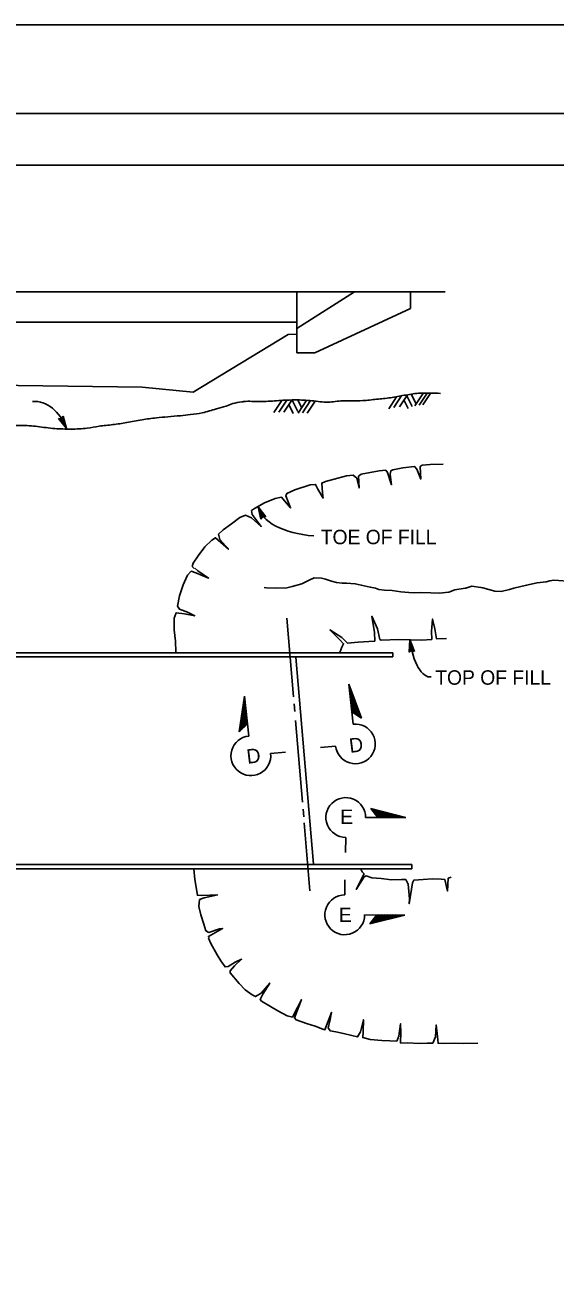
# Model space of a CAD drawing. Extents: x -894 to 866, y -472 to 714.
# Drawn here: x -433 to -176, y 107 to 714 of the extents above; entities that cross this region are included whole.
import ezdxf

# ---------------------------------------------------------------- set-up
doc = ezdxf.new("R2010")
doc.units = 0
for name, color, linetype in [('border_PLOTTING-ELEMENTS', 7, 'Continuous'), ('border_rw_22x34_Cut_Lines', 7, 'Continuous'), ('border_SHEET', 7, 'Continuous'), ('pp_PRESENTATION', 7, 'Continuous'), ('rd_EARTHWORK', 7, 'Continuous'), ('rd_EARTHWORK-anno', 7, 'Continuous'), ('rd_MISC', 7, 'Continuous')]:
    doc.layers.add(name, color=color, linetype=linetype)

msp = doc.modelspace()

# ---------------------------------------------------------------- linework, layer by layer
at = {"layer": 'border_PLOTTING-ELEMENTS'}
for points in [[(-894.0439, -472.4389), (865.9596, -472.4389), (865.9596, 713.5635), (-894.0439, 713.5635)], [(-864.0436, 670.5634), (835.9594, 670.5634), (835.9594, -429.4386), (-864.0436, -429.4386)]]:
    msp.add_lwpolyline(points, close=True, dxfattribs=at)
at = {"layer": 'border_rw_22x34_Cut_Lines'}
msp.add_lwpolyline([(-864.0436, 670.5634), (835.9594, 670.5634), (835.9594, -429.4386), (-864.0436, -429.4386)], close=True, dxfattribs=at)
at = {"layer": 'border_SHEET'}
msp.add_line((-814.0436, 645.5633), (810.9596, 645.5633), dxfattribs=at)
at = {"layer": 'pp_PRESENTATION'}
for p, q in [((-275.8807, 393.601), (-269.7284, 377.1129)), ((-273.786, 374.1792), (-275.8807, 393.601)), ((-275.7305, 392.2085), (-270.2155, 377.4273)), ((-275.5801, 390.814), (-270.7025, 377.7416)), ((-275.4296, 389.4193), (-271.19, 378.0564)), ((-326.6146, 387.8289), (-329.1095, 370.4082)), ((-326.4643, 386.4345), (-328.7004, 370.8197)), ((-326.314, 385.0419), (-328.2919, 371.2303)), ((-326.1636, 383.6474), (-327.8827, 371.6416)), ((-326.0133, 382.2538), (-327.474, 372.0528)), ((-324.5199, 368.4071), (-326.6146, 387.8289)), ((-275.2794, 388.0259), (-271.6772, 378.3708)), ((-275.129, 386.6313), (-272.1647, 378.6859)), ((-274.9785, 385.2361), (-272.6517, 379)), ((-274.8281, 383.8414), (-273.1392, 379.315)), ((-274.6777, 382.4473), (-273.6262, 379.6295)), ((-325.8629, 380.8592), (-327.0648, 372.4645)), ((-325.7125, 379.464), (-326.656, 372.8752)), ((-325.562, 378.0694), (-326.2469, 373.287)), ((-325.4117, 376.6751), (-325.838, 373.698)), ((-274.5273, 381.0527), (-274.1137, 379.9441)), ((-274.4297, 380.1484), (-269.7284, 377.1129)), ((-325.1637, 374.3763), (-329.1095, 370.4082)), ((-325.2612, 375.2807), (-325.4288, 374.1095)), ((-313.8974, 359.8532), (-306.6038, 360.6399)), ((-282.3403, 363.5569), (-289.6338, 362.7703)), ((-267.7686, 328.8408), (-248.2341, 328.7876)), ((-248.2341, 328.7876), (-265.275, 333.1829)), ((-261.7648, 328.8245), (-265.275, 333.1829)), ((-249.6347, 328.7914), (-264.9115, 332.7313)), ((-251.0373, 328.7952), (-264.5479, 332.2798)), ((-252.44, 328.7991), (-264.1839, 331.8279)), ((-253.8416, 328.8029), (-263.8202, 331.3762)), ((-255.2443, 328.8067), (-263.456, 330.9243)), ((-256.6476, 328.8105), (-263.0927, 330.4728)), ((-258.0503, 328.8144), (-262.7284, 330.0209)), ((-259.4526, 328.8182), (-262.3649, 329.5694)), ((-260.8552, 328.822), (-262.0009, 329.1175)), ((-277.4385, 319.2231), (-277.4585, 311.8873)), ((-277.877, 291.2509), (-277.857, 298.5868)), ((-268.2597, 281.5807), (-248.7253, 281.5275)), ((-262.256, 281.5643), (-265.7899, 277.2254)), ((-248.7253, 281.5275), (-265.7899, 277.2254)), ((-250.1278, 281.5313), (-265.4235, 277.6753)), ((-251.5285, 281.5351), (-265.0577, 278.1245)), ((-252.9311, 281.5389), (-264.6914, 278.5744)), ((-254.3328, 281.5428), (-264.3253, 279.0239)), ((-255.7355, 281.5466), (-263.9586, 279.4738)), ((-257.1387, 281.5504), (-263.5928, 279.9233)), ((-258.5414, 281.5542), (-263.226, 280.3732)), ((-259.9438, 281.558), (-262.8601, 280.8229)), ((-261.3463, 281.5619), (-262.4936, 281.2728))]:
    msp.add_line(p, q, dxfattribs=at)
for centre, start, end in [((-272.7514, 364.5909), 186.1552083, 96.1557056), ((-323.4855, 358.8193), 96.1557778, 6.156275), ((-277.4123, 328.8673), 359.8439333, 269.8444306), ((-277.9031, 281.6073), 89.8433639, 359.8438611)]:
    msp.add_arc(centre, 9.6439, start, end, dxfattribs=at)
at = {"layer": 'rd_EARTHWORK'}
for p, q in [((-772.6848, 584.0742), (-229.1627, 584.0742)), ((-301.2043, 563.6171), (-301.2043, 584.062)), ((-301.1098, 566.2774), (-273.1449, 584.073)), ((-246.0126, 575.8939), (-246.0126, 584.062)), ((-292.3665, 554.4861), (-246.0126, 575.8939)), ((-702.0983, 569.3333), (-301.2043, 569.3333)), ((-301.2043, 554.4861), (-301.2043, 563.6171)), ((-301.2043, 554.4861), (-292.3665, 554.4861)), ((-306.0629, 425.5875), (-302.8133, 387.5136)), ((-760.3872, 408.8612), (-254.6421, 408.8612)), ((-760.3872, 406.7982), (-254.6421, 406.7982)), ((-301.698, 406.6982), (-293.1208, 306.1956)), ((-254.6421, 408.8612), (-254.6421, 406.7982)), ((-302.5204, 384.0805), (-302.1976, 380.2978)), ((-301.8334, 376.0281), (-298.4456, 336.3353)), ((-298.1491, 332.8605), (-297.8346, 329.1778)), ((-297.5822, 326.2188), (-294.7751, 293.3303)), ((-751.5691, 306.0366), (-245.4241, 306.0366)), ((-751.5691, 303.9251), (-245.4241, 303.9251)), ((-245.4241, 306.0366), (-245.4241, 303.9251))]:
    msp.add_line(p, q, dxfattribs=at)
for points in [[(-496.7165, 539.3629), (-376.1706, 537.8259), (-351.4833, 535.3467), (-305.3294, 563.275), (-301.2161, 563.5408)], [(-230.1119, 500.3082), (-236.3831, 500.2866), (-240.3957, 499.9704), (-241.2977, 499.3133), (-241.0355, 493.1271), (-242.9004, 498), (-244.0067, 499.2539), (-249.7748, 498.5295), (-254.5894, 497.6574), (-255.4914, 497.2015), (-255.9398, 495.5401), (-255.2784, 490.361), (-257.1957, 496.3905), (-258.0004, 497.4944), (-261.1602, 497.1818), (-269.9366, 495.4909), (-271.1894, 494.5311), (-270.9279, 488.8476), (-272.0401, 493.5216), (-273.8492, 495.0748), (-277.1094, 494.661), (-283.0767, 493.1311), (-287.2381, 491.9094), (-289.0429, 491.1988), (-288.7334, 486.4212), (-288.4275, 483.9071), (-290.944, 488.2748), (-292.0519, 490.5342), (-294.7606, 490.3236), (-302.0806, 487.9338), (-305.9905, 486.1594), (-306.4905, 485.0512), (-304.1716, 479.1236), (-307.0877, 482.5338), (-308.6464, 484.4401), (-311.7054, 483.7752), (-316.8184, 481.5441), (-321.6298, 478.9118), (-323.1834, 477.85), (-322.7782, 475.8894), (-318.453, 470.1701), (-323.0767, 474.3795), (-326.1389, 475.6264), (-328.7455, 474.4098), (-332.8538, 471.478), (-336.9621, 468.4453), (-339.1156, 466.476), (-338.5589, 463.8122), (-334.3361, 459.0985), (-340.5672, 464.6603), (-342.4715, 463.4965), (-345.7266, 460.3162), (-349.0298, 455.9284), (-351.5313, 452.2981), (-351.9297, 450.6367), (-350.9183, 449.7331)], [(-350.6821, 449.8453), (-349.2813, 448.5941), (-344.0073, 445.0914), (-350.1321, 447.5851), (-352.4416, 448.3819), (-354.1939, 446.5146), (-356.3423, 441.7784), (-358.1388, 436.4402), (-359.1329, 431.4568), (-358.127, 430.0521), (-354.1608, 428.5568), (-351.5498, 427.208), (-350.6959, 426.758), (-355.6144, 427.6965), (-359.7289, 428.1347), (-360.6774, 425.667), (-360.7171, 419.9824), (-360.1049, 414.4513), (-359.8951, 409.3214)], [(-280.3326, 408.9576), (-279.3291, 411.6155), (-278.4791, 413.2281), (-280.3389, 415.1328), (-285.0633, 419.895), (-279.3874, 416.1926), (-276.6236, 413.5363), (-271.3563, 413.9068), (-266.2402, 414.3773), (-263.3807, 414.5383), (-263.539, 418.6627), (-264.7575, 426.5556), (-261.9366, 420.4288), (-260.924, 415.3017), (-260.1709, 414.9017), (-251.6929, 415.334), (-240.7056, 415.0202), (-235.6394, 415.3395), (-235.8469, 419.1115), (-235.256, 425.1501), (-234.1438, 420.5261), (-233.3823, 415.6493), (-228.5662, 415.7167)], [(-339.5613, 291.3338), (-347.3609, 290.9736), (-349.3998, 291.1094), (-350.6231, 298.7216), (-351.1668, 304.0228)], [(-270.0673, 303.8625), (-269.3964, 302.4948), (-268.4913, 301.4417), (-272.3405, 293.933), (-268.4886, 300.033), (-267.5362, 300.4893), (-264.8256, 299.6437), (-260.2595, 299.2066), (-255.1914, 298.6208), (-250.426, 298.7381), (-248.3189, 298.846), (-247.1607, 296.5362), (-246.4453, 289.3456), (-246.5914, 287.0311), (-245.0048, 297.1476), (-244.3048, 298.5082), (-239.7902, 298.8255), (-235.5264, 299.0417), (-231.1115, 299.007), (-229.2548, 298.7618), (-227.9902, 293.1326), (-227.7005, 299.3708), (-226.1965, 299.9295)], [(-339.5613, 291.3338), (-346.1305, 289.9023), (-348.3364, 288.989), (-348.6813, 285.7181), (-347.7211, 281.6472), (-346.3077, 277.0748), (-345.2483, 273.8591), (-343.792, 273.0591), (-338.6282, 274.8882), (-337.1731, 274.9437), (-344.0392, 271.1469), (-343.7113, 270.376)], [(-343.9479, 270.2638), (-342.8652, 267.7197), (-339.7947, 262.2477), (-338.0837, 259.2355), (-335.9715, 256.3756), (-334.4664, 256.4815), (-331.1593, 258.6559), (-328.0015, 260.0756), (-331.407, 256.8441), (-333.5597, 254.4221), (-333.5581, 253.4666), (-329.1837, 248.3508), (-326.2184, 245.293), (-322.8526, 242.7894), (-321.2456, 241.9402), (-318.4893, 243.5595), (-314.3342, 248.4532), (-317.5853, 243.1099), (-318.8853, 240.5902), (-318.2818, 239.7875), (-313.9621, 237.0863), (-310.3464, 235.0867), (-305.8771, 232.6379), (-303.2669, 231.993), (-300.8173, 236.6796), (-298.968, 240.4587), (-302.2633, 231.6946), (-301.559, 230.691), (-296.4385, 228.8477), (-292.222, 227.5044), (-288.6074, 226.1588), (-287.5531, 225.8607), (-284.3078, 234.2725), (-285.1027, 230.0442), (-285.8992, 226.8221), (-285.0437, 225.3666), (-282.1834, 224.8229), (-278.5697, 224.0308), (-274.4539, 223.0395), (-271.6433, 222.3954), (-270.2433, 224.8147), (-268.8492, 230.6544), (-268.989, 224.819), (-269.1846, 222.0013), (-265.5209, 221.1592), (-259.9008, 220.5753), (-256.0874, 220.3875), (-252.676, 220.3489), (-251.6268, 222.7166), (-250.8355, 228.756), (-250.6268, 224.3804), (-250.9185, 219.5001), (-250.7677, 219.2993), (-247.6075, 219.4111), (-241.6871, 219.18), (-237.8749, 219.3946), (-235.2158, 219.4041), (-233.917, 222.3765), (-233.476, 228.1627), (-232.9642, 222.6312), (-232.6068, 219.3127), (-229.3957, 219.173), (-224.4796, 219.3911), (-220.1147, 219.2052), (-213.2922, 219.38)]]:
    msp.add_lwpolyline(points, dxfattribs=at)
for points in [[(-327.6377, 530.6298), (-326.9944, 530.7534), (-322.931, 530.8684), (-316.1082, 530.842), (-307.8814, 531.3739), (-301.9617, 531.5456), (-293.8338, 531.1715), (-285.9059, 530.4948), (-282.5956, 530.8082), (-274.9205, 531.1873), (-269.2012, 531.2074), (-262.4299, 531.8849), (-255.7087, 532.6125), (-248.9882, 533.7932), (-242.117, 534.7731), (-236.6989, 534.842), (-231.4312, 534.7601)], [(-670.8508, 528.9141), (-670.1405, 529.0003), (-667.8831, 529.1589), (-663.2661, 528.27), (-657.3437, 526.9826), (-651.8232, 525.996), (-646.5544, 525.3101), (-638.928, 524.7334), (-629.6961, 524.2121), (-623.0729, 523.6822), (-613.7918, 523.8653), (-606.7174, 523.4877), (-598.5399, 523.3153), (-593.0706, 522.781), (-585.6946, 522.1527), (-581.4297, 521.7653), (-574.9565, 520.9834), (-569.236, 520.3491), (-565.2214, 519.7598), (-560.6069, 520.0775), (-552.9793, 519.1487), (-548.112, 518.6125), (-545.1518, 518.3208), (-538.881, 518.4936), (-532.5093, 518.4153), (-526.2892, 518.7389), (-520.9696, 517.9023), (-514.9487, 517.5716), (-508.8798, 518.2968), (-505.0665, 517.8574), (-498.6421, 516.4212), (-493.5263, 517.0932), (-487.4066, 517.6176), (-481.0858, 517.8409), (-470.6012, 518.1794), (-466.2866, 518.144), (-460.1665, 518.3668), (-454.6984, 518.4361), (-450.1335, 518.7035), (-445.2178, 518.9724), (-442.2079, 519.0834), (-434.9335, 519.2094), (-427.056, 518.6334), (-418.6761, 517.6566), (-410.7493, 517.433), (-402.9237, 517.8125), (-397.106, 518.7885), (-390.4348, 519.5664), (-383.8147, 520.5956), (-376.2919, 521.9298), (-369.3203, 522.8597), (-363.8026, 523.3818), (-357.6829, 523.9066), (-352.8175, 524.4263), (-347.0498, 525.3019), (-340.1802, 527.2373), (-335.5172, 528.6117), (-332.2585, 529.7802), (-327.8365, 530.6298)]]:
    msp.add_spline(points, degree=3, dxfattribs=at)
at = {"layer": 'rd_EARTHWORK-anno'}
for p, q in [((-413.0072, 517.7365), (-416.8796, 522.5082)), ((-416.8796, 522.5082), (-416.8796, 522.5082)), ((-416.8796, 522.5082), (-415.3324, 522.3877)), ((-413.6324, 518.979), (-416.4536, 522.459)), ((-414.2406, 520.2086), (-416.0643, 522.4554)), ((-414.8576, 521.4448), (-415.6375, 522.4062)), ((-415.3324, 522.3877), (-414.4918, 523.7023)), ((-415.1615, 522.6672), (-414.8576, 521.4448)), ((-414.93, 522.9798), (-414.2406, 520.2086)), ((-414.7131, 523.3495), (-413.6233, 518.9708)), ((-414.4918, 523.7023), (-414.4918, 523.7023)), ((-414.4918, 523.7023), (-413.0072, 517.7365)), ((-413.0072, 517.7365), (-413.0072, 517.7365)), ((-318.5834, 473.6362), (-319.9889, 479.6212)), ((-319.9889, 479.6212), (-319.9889, 479.6212)), ((-319.9889, 479.6212), (-316.1798, 474.798)), ((-318.3574, 473.9858), (-319.3889, 478.3783)), ((-319.3802, 478.3705), (-316.6054, 474.8531)), ((-318.1357, 474.3528), (-318.7881, 477.1331)), ((-318.7881, 477.1331), (-316.9948, 474.8618)), ((-317.7255, 474.9398), (-318.5834, 473.6362)), ((-318.5834, 473.6362), (-318.5834, 473.6362)), ((-317.8999, 474.6626), (-318.1877, 475.8886)), ((-318.1877, 475.8886), (-317.4208, 474.9169)), ((-316.1798, 474.7984), (-317.7255, 474.9398)), ((-316.1798, 474.798), (-316.1798, 474.798)), ((-246.7166, 409.0761), (-246.3004, 415.2096)), ((-246.3977, 409.3438), (-246.0922, 413.8458)), ((-246.3004, 415.2096), (-246.3004, 415.2096)), ((-246.3004, 415.2096), (-244.0776, 409.4801)), ((-246.0867, 413.8356), (-244.4682, 409.658)), ((-246.0776, 409.6297), (-245.8843, 412.4785)), ((-245.8843, 412.4785), (-244.8378, 409.7808)), ((-245.5134, 410.0698), (-246.7166, 409.0761)), ((-246.7166, 409.0761), (-246.7166, 409.0761)), ((-245.7619, 409.856), (-245.6764, 411.1127)), ((-245.6764, 411.1127), (-245.2288, 409.9584)), ((-244.0776, 409.4804), (-245.5134, 410.0698)), ((-244.0776, 409.4804), (-244.0776, 409.4804))]:
    msp.add_line(p, q, dxfattribs=at)
for centre, major_axis, ratio, start_param, end_param in [((-428.0859, 508.1624), (-1.0568, 22.6636), 0.74240017, 5.11356765, 6.29670812), ((-284.6473, 482.8065), (-35.5201, -1.7102), 0.49045131, 0.0787448, 1.3112088), ((-237.8134, 419.0019), (-1.5786, 21.926), 0.40168423, 1.71563955, 3.18116295)]:
    msp.add_ellipse(centre, major_axis=major_axis, ratio=ratio, start_param=start_param, end_param=end_param, dxfattribs=at)
at = {"layer": 'rd_MISC'}
for p, q in [((-254.1276, 527.9365), (-250.2512, 533.8054)), ((-251.4, 528.2093), (-247.5237, 534.0782)), ((-243.3678, 529.7704), (-245.7205, 534.4782)), ((-243.8997, 528.6184), (-240.0229, 534.4873)), ((-241.7178, 529.0274), (-237.841, 534.8963)), ((-239.9449, 529.1641), (-236.0682, 535.0329)), ((-312.3597, 525.4818), (-308.483, 531.3507)), ((-309.905, 525.618), (-306.0283, 531.4873)), ((-307.4503, 525.618), (-303.5735, 531.4873)), ((-302.8547, 524.9156), (-304.9074, 529.0231)), ((-300.6728, 525.8704), (-303.2708, 531.0688)), ((-298.9271, 527.9704), (-300.8161, 531.7507)), ((-300.4952, 525.209), (-296.6184, 531.0778)), ((-298.4495, 525.3452), (-294.5728, 531.2145)), ((-296.131, 525.0727), (-292.2547, 530.9416)), ((-256.5827, 527.2546), (-252.7059, 533.1235)), ((-247.1319, 527.3432), (-249.2662, 531.6141)), ((-245.1682, 528.3251), (-247.7662, 533.5235))]:
    msp.add_line(p, q, dxfattribs=at)
msp.add_lwpolyline([(-167.564, 443.4658), (-176.4533, 444.0288), (-178.4277, 443.8241), (-180.2045, 443.2237), (-184.549, 442.8123), (-189.682, 441.606), (-195.8025, 440.1985), (-197.9738, 439.5969), (-201.9222, 438.5926), (-205.0828, 438.7796), (-210.8135, 440.3442), (-211.8017, 440.5386), (-216.1477, 441.1174), (-219.1088, 440.117), (-219.5036, 440.1154), (-224.4402, 439.306), (-227.4009, 438.3056), (-232.1398, 437.695), (-236.0906, 437.8792), (-241.2264, 438.0591), (-243.991, 437.8513), (-246.7567, 438.0398), (-250.7075, 438.4221), (-254.8563, 439.0016), (-258.6095, 439.1867), (-261.3752, 439.5729), (-262.9567, 440.1615), (-265.5252, 440.7465), (-269.8724, 441.7217), (-272.8362, 442.3056), (-276.9846, 442.6871), (-279.1571, 442.6792), (-281.9228, 442.8678), (-284.2945, 443.6516), (-287.2586, 444.6316), (-289.2346, 445.0205), (-292.7901, 445.2064), (-295.1582, 444.0095), (-298.7102, 442.215), (-303.4484, 441.0099), (-306.0149, 440.4072), (-311.3472, 440.1902), (-315.8905, 440.3725), (-317.0759, 440.5662)], dxfattribs=at)
msp.add_lwpolyline([(-167.564, 443.4658), (-176.4533, 444.0288), (-178.4277, 443.8241), (-180.2045, 443.2237), (-184.549, 442.8123), (-189.682, 441.606), (-195.8025, 440.1985), (-197.9738, 439.5969), (-201.9222, 438.5926), (-205.0828, 438.7796), (-210.8135, 440.3442), (-211.8017, 440.5386), (-216.1477, 441.1174), (-219.1088, 440.117), (-219.5036, 440.1154), (-224.4402, 439.306), (-227.4009, 438.3056), (-232.1398, 437.695), (-236.0906, 437.8792), (-241.2264, 438.0591), (-243.991, 437.8513), (-246.7567, 438.0398), (-250.7075, 438.4221), (-254.8563, 439.0016), (-258.6095, 439.1867), (-261.3752, 439.5729), (-262.9567, 440.1615), (-265.5252, 440.7465), (-269.8724, 441.7217), (-272.8362, 442.3056), (-276.9846, 442.6871), (-279.1571, 442.6792), (-281.9228, 442.8678), (-284.2945, 443.6516), (-287.2586, 444.6316), (-289.2346, 445.0205), (-292.7901, 445.2064), (-295.1582, 444.0095), (-298.7102, 442.215), (-303.4484, 441.0099), (-306.0149, 440.4072), (-311.3472, 440.1902), (-315.8905, 440.3725), (-317.0759, 440.5662)], dxfattribs=at)

# ---------------------------------------------------------------- texts
at = {"layer": 'pp_PRESENTATION'}
for p in [(-275.3217, 360.2027), (-325.1113, 354.9096)]:
    msp.add_text('D', height=7, rotation=7, dxfattribs=at).set_placement(p)
for p in [(-280.1002, 325.7439), (-280.7648, 278.0961)]:
    msp.add_text('E', height=7, dxfattribs=at).set_placement(p)
at = {"layer": 'rd_EARTHWORK-anno'}
for s, p in [('TOE OF FILL', (-289.5519, 461.5193)), ('TOP OF FILL', (-233.9953, 393.3261))]:
    msp.add_text(s, height=7, dxfattribs=at).set_placement(p)

doc.saveas('drawing.dxf')
